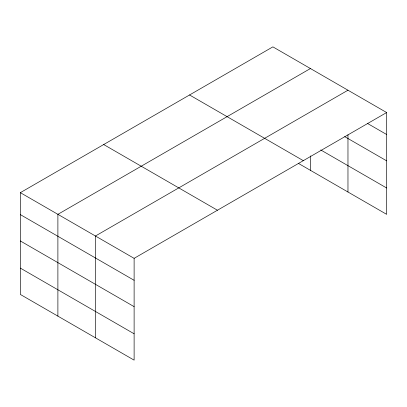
<?xml version="1.0" encoding="UTF-8"?>
<svg xmlns="http://www.w3.org/2000/svg" width="407" height="407" viewBox="0 0 407 407"><rect width="100%" height="100%" fill="white"/><g stroke="black" fill="none" stroke-linecap="round" stroke-linejoin="round"><path stroke-width="0.61" d="M347.97 134.753L347.97 192.007M298.458 163.421L386.65 214.341L386.65 112.546L272.883 46.861L20.35 192.659L20.35 294.454L134.117 360.139L134.117 258.343L20.35 192.659M310.424 68.539L57.891 214.336L57.891 316.132M347.97 90.212L95.436 236.009L95.436 337.805M134.117 258.343L386.65 112.546M367.582 123.494L386.65 134.503M344.704 136.63L386.65 160.846M320.762 149.954L386.65 187.993M189.545 94.973L303.312 160.658M103.688 144.546L217.455 210.231M20.35 214.616L134.117 280.301M20.35 240.964L134.117 306.649M20.35 268.111L134.117 333.791M310.424 155.906L310.424 170.335"/></g></svg>
